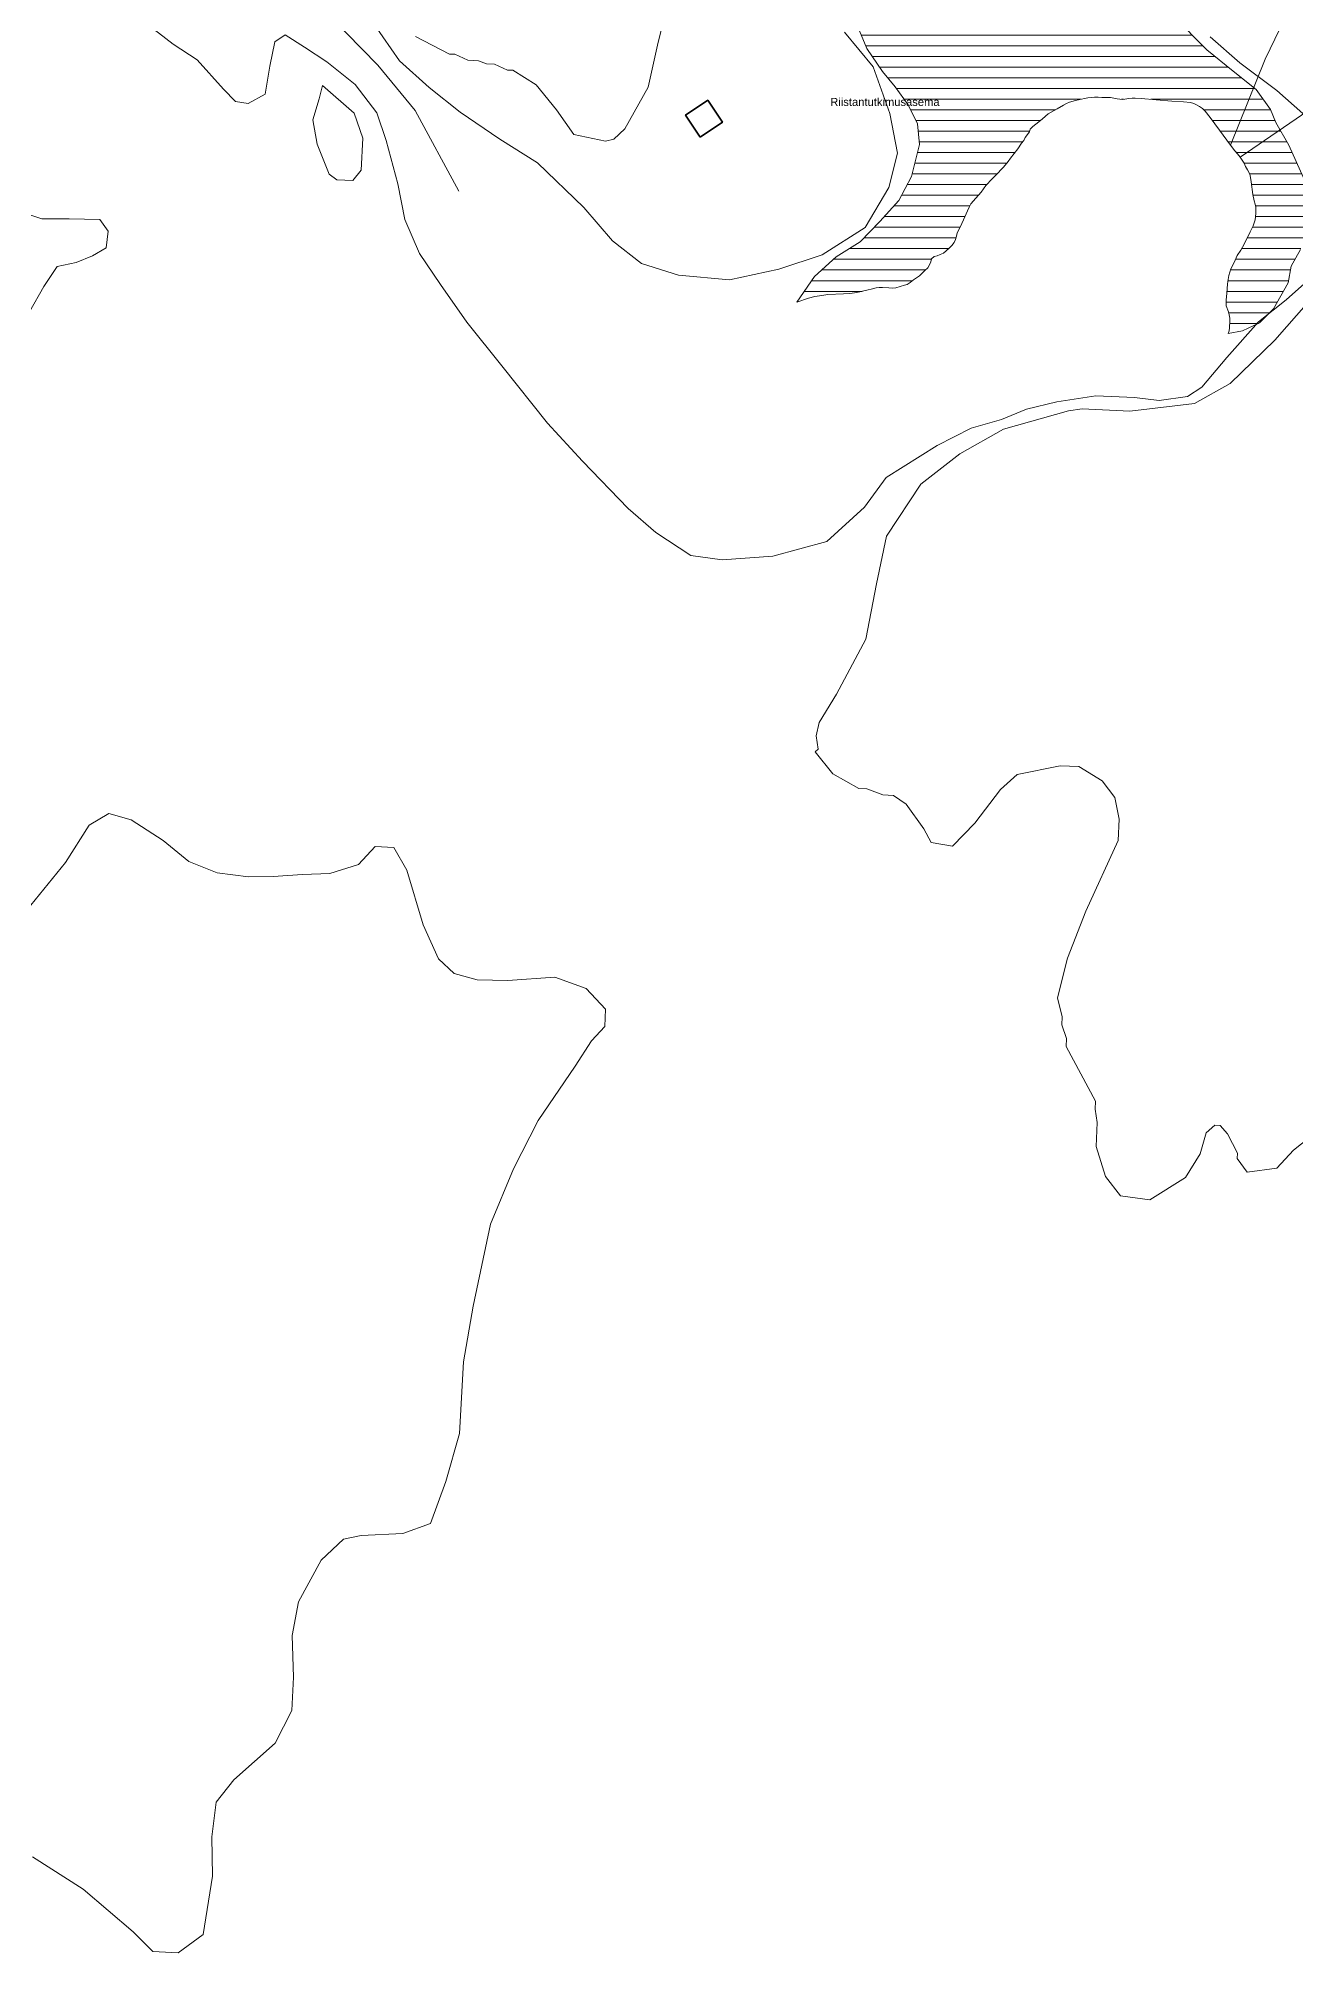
# Model space of a CAD drawing. Header units: millimetres. Extents: x 396621004 to 402046651, y 6785344214 to 6789799943.
# Drawn here: x 399083691 to 399555109, y 6785626718 to 6786344434 of the extents above; entities that cross this region are included whole.
import ezdxf

# ---------------------------------------------------------------- set-up
doc = ezdxf.new("R2010")
doc.units = ezdxf.units.MM
doc.header["$MEASUREMENT"] = 0
for name, color, linetype, lineweight in [('02 Korkeuskayrat_Kynä_nro__2', 8, 'Continuous', 15), ('02 Nimistö_Kynä_nro__41', 7, 'Continuous', 35), ('02 Rakennelmat_Kynä_nro__7', 7, 'Continuous', 35), ('02 Suot_Kynä_nro__101', 252, 'Continuous', 15)]:
    doc.layers.add(name, color=color, linetype=linetype, lineweight=lineweight)
for name, color, linetype, lineweight, true_color in [('02 Maaston rajat_Kynä_nro__82', 7, 'Continuous', 20, 0xaaaaaa), ('02 Suot_Kynä_nro__102', 7, 'Continuous', 15, 0xcccccc), ('02 Vesialueet_Kynä_nro__105', 7, 'Continuous', 15, 0xcae6ff)]:
    doc.layers.add(name, color=color, linetype=linetype, lineweight=lineweight, true_color=true_color)
doc.styles.add('LUOTU_TYYLI_5', font='')
doc.styles.get('LUOTU_TYYLI_5').set_extended_font_data('Arial')

msp = doc.modelspace()

# ---------------------------------------------------------------- hatches: boundary and pattern name
at = {"layer": '02 Suot_Kynä_nro__102', "linetype": 'Continuous', "lineweight": 15, "true_color": 0xcccccc}
h = msp.add_hatch(dxfattribs=at)
h.set_pattern_fill('KAJO___suo', color=254, style=0, pattern_type=2)
h.set_pattern_definition([(0, (1245072124.6, 6788065563.7), (0, 4000), [])])
h.paths.add_polyline_path([(399394333.51, 6786340581.47), (399400179.44, 6786332029.52), (399404913.47, 6786326288.2), (399409841.24, 6786319536.66), (399413252.77, 6786312355.01), (399414120.39, 6786304553.23), (399411045.8, 6786292680.51), (399406353.89, 6786283638.44), (399399210.74, 6786275716.63), (399391823.3, 6786268064.88), (399382793.28, 6786262483.6), (399374672.99, 6786255121.92), (399368043.67, 6786245529.73), (399372457.6, 6786247000.06), (399374841.46, 6786247590.2), (399377435.91, 6786248020.3), (399379735.53, 6786248340.37), (399385573.04, 6786248580.42), (399388007.44, 6786248810.48), (399390585.04, 6786249100.54), (399394274.55, 6786249950.74), (399396447.82, 6786250550.87), (399397829.28, 6786250870.95), (399398966.46, 6786250990.98), (399400179.44, 6786251040.99), (399402580.15, 6786250850.94), (399403927.92, 6786250810.93), (399405140.9, 6786250930.96), (399408409.23, 6786251871.18), (399409495.87, 6786252141.24), (399410624.62, 6786252901.41), (399411846.04, 6786253941.65), (399412966.37, 6786254631.81), (399414010.88, 6786255331.97), (399416091.5, 6786257372.44), (399417169.71, 6786258412.67), (399417826.74, 6786259502.92), (399418273.19, 6786260673.19), (399418500.63, 6786261723.43), (399419561.99, 6786262623.64), (399420648.63, 6786262823.68), (399421827.92, 6786263373.81), (399423007.22, 6786263913.93), (399425138.37, 6786265804.36), (399426208.16, 6786266714.57), (399427084.2, 6786267854.83), (399427522.23, 6786268955.09), (399427909.71, 6786270275.39), (399428221.38, 6786271525.67), (399429409.1, 6786273916.22), (399431043.26, 6786277477.03), (399432079.36, 6786279737.55), (399432677.43, 6786281107.87), (399433351.31, 6786282408.16), (399435221.34, 6786284458.63), (399437184.02, 6786286789.17), (399438060.07, 6786287989.44), (399438944.54, 6786289269.73), (399441336.82, 6786291710.29), (399443501.67, 6786293950.8), (399444588.3, 6786295071.06), (399445514.89, 6786296061.29), (399447325.95, 6786298261.79), (399448210.42, 6786299532.08), (399450897.53, 6786303012.88), (399452270.56, 6786305103.36), (399453138.19, 6786306173.6), (399453643.6, 6786307193.83), (399455311.46, 6786309334.32), (399455606.28, 6786310374.56), (399456532.87, 6786311364.79), (399457670.05, 6786312275), (399460096.02, 6786314135.42), (399461241.63, 6786315185.66), (399462311.41, 6786316095.87), (399465722.94, 6786318026.31), (399468030.99, 6786319326.61), (399469142.9, 6786319946.75), (399470322.19, 6786320426.86), (399472579.7, 6786321167.03), (399474820.36, 6786321627.14), (399475974.38, 6786321887.19), (399477128.41, 6786322087.24), (399479630.19, 6786322307.29), (399481053.77, 6786322337.3), (399482393.11, 6786322227.27), (399483597.68, 6786322207.27), (399484667.47, 6786322267.28), (399485728.83, 6786322247.28), (399488180.08, 6786321767.17), (399489233.02, 6786321617.13), (399490285.96, 6786321527.11), (399492585.59, 6786321847.19), (399493798.57, 6786321957.21), (399494868.36, 6786322017.22), (399497134.29, 6786321907.2), (399502769.64, 6786321387.08), (399508623.99, 6786320846.96), (399513071.61, 6786320566.89), (399515615.52, 6786320366.85), (399516862.2, 6786320046.77), (399517957.26, 6786319536.66), (399519043.9, 6786318886.51), (399520189.5, 6786318086.33), (399521175.05, 6786317086.1), (399523045.08, 6786314735.56), (399526498.72, 6786309984.47), (399530668.37, 6786304393.19), (399532277.27, 6786302282.71), (399533321.78, 6786301132.45), (399534290.49, 6786299922.17), (399535739.34, 6786297601.64), (399536345.83, 6786296351.35), (399537036.56, 6786295161.08), (399537651.48, 6786294040.82), (399537996.84, 6786293020.59), (399538375.9, 6786290580.03), (399538990.82, 6786285908.96), (399539513.08, 6786283528.42), (399539917.41, 6786282288.14), (399540178.54, 6786281127.87), (399540195.39, 6786278717.32), (399539934.26, 6786276326.77), (399539192.99, 6786274116.27), (399538089.5, 6786271855.75), (399535806.73, 6786267284.7), (399534560.04, 6786265034.19), (399533187.01, 6786262943.71), (399532066.68, 6786260413.13), (399530803.15, 6786257952.57), (399530348.28, 6786256712.28), (399530045.03, 6786255532.01), (399529649.13, 6786253291.5), (399529564.89, 6786252231.26), (399529295.34, 6786248840.48), (399529093.17, 6786246299.9), (399529008.94, 6786245249.66), (399529067.9, 6786244179.42), (399529876.56, 6786241908.9), (399530221.93, 6786240818.65), (399530398.82, 6786239528.35), (399530457.78, 6786238458.11), (399530255.62, 6786235917.53), (399530162.96, 6786234787.27), (399529842.87, 6786233707.02), (399535174.96, 6786234797.27), (399541576.85, 6786237747.95), (399546841.55, 6786242999.15), (399552316.85, 6786252751.38), (399553369.79, 6786258962.8), (399556932.94, 6786265304.25), (399562660.95, 6786275046.48), (399562029.18, 6786282588.2), (399557977.46, 6786292060.37), (399552561.13, 6786304343.18), (399547717.6, 6786312845.13), (399545704.38, 6786317696.24), (399540304.89, 6786325227.96), (399531628.66, 6786332159.55), (399521747.85, 6786340151.37), (399509339.99, 6786352784.26), (399498305.16, 6786362586.51), (399489022.43, 6786372548.79), (399475763.79, 6786383211.22), (399464905.86, 6786391513.12), (399450627.98, 6786401715.46), (399439660.54, 6786408016.9), (399427412.72, 6786413618.18), (399415442.88, 6786414448.37), (399406909.85, 6786414108.29), (399396776.34, 6786411597.72), (399391814.88, 6786407326.74), (399388411.77, 6786399224.89), (399386710.22, 6786389792.73), (399386103.72, 6786382561.08), (399386491.21, 6786369768.15), (399388807.68, 6786360886.12), (399390980.95, 6786348753.34)])

# ---------------------------------------------------------------- linework, layer by layer
at = {"layer": '02 Korkeuskayrat_Kynä_nro__2', "color": 8, "linetype": 'Continuous', "lineweight": 15, "flags": 128}
for points in [[(399385968.95, 6786346712.87), (399396700.53, 6786333749.91), (399402984.48, 6786316205.9), (399405873.75, 6786301312.49), (399402588.57, 6786288439.54), (399393718.6, 6786273536.13), (399377528.57, 6786263193.77), (399361288, 6786257862.55), (399342857.31, 6786253881.64), (399323668.51, 6786255682.05), (399309828.64, 6786260023.04), (399298920.17, 6786268484.98), (399288171.74, 6786280957.83), (399270844.54, 6786297701.66), (399256693.01, 6786306553.69), (399241850.74, 6786316686.01), (399230217.85, 6786325938.12), (399219115.63, 6786335920.41), (399206598.26, 6786353964.53)], [(399124350.9, 6786349893.6), (399134290.67, 6786342221.85), (399143312.27, 6786336330.5), (399153117.26, 6786325408), (399157682.82, 6786320706.92), (399162408.42, 6786320016.77), (399168810.3, 6786323497.56), (399170486.58, 6786333949.95), (399172365.03, 6786343132.06), (399176231.43, 6786345722.65), (399183551.48, 6786341161.6), (399191823.39, 6786335560.32), (399202487.58, 6786327098.39), (399210557.32, 6786316495.96), (399214137.33, 6786306083.58), (399218467.02, 6786289879.87), (399221170.97, 6786276496.81), (399226654.69, 6786263753.9), (399234429.61, 6786252161.24), (399244360.96, 6786237978), (399257451.13, 6786221654.26), (399274584.59, 6786200159.35), (399287750.57, 6786185836.07), (399304791.37, 6786168102.01), (399315177.59, 6786159149.96), (399328343.57, 6786150588.01), (399340035.43, 6786148847.61), (399359106.3, 6786150307.94), (399379356.47, 6786155719.18), (399393398.5, 6786168652.14), (399401619.87, 6786179824.69), (399420631.78, 6786191797.43), (399433410.28, 6786198268.91), (399444798.89, 6786201549.66), (399454216.4, 6786205410.55), (399465596.59, 6786208191.18), (399480194.57, 6786210331.67), (399494691.47, 6786209721.53), (399503898.39, 6786208591.28), (399514478.34, 6786210151.63), (399519877.83, 6786213682.44), (399529337.45, 6786224804.98), (399541147.25, 6786238078.02), (399551499.77, 6786246409.93), (399562930.5, 6786256442.22)], [(399317342.43, 6786347893.14), (399316121.02, 6786342942.01), (399312338.86, 6786326098.16), (399303612.08, 6786310484.59), (399299434.01, 6786306673.71), (399296393.11, 6786305803.52), (399284499.09, 6786308354.1), (399277911.88, 6786317666.23), (399270339.13, 6786327028.37), (399261578.66, 6786332439.61), (399259573.86, 6786332529.63), (399254671.36, 6786334750.14), (399251672.58, 6786334890.17), (399248724.35, 6786336030.43), (399244731.59, 6786336210.47), (399239829.1, 6786338440.98), (399237824.3, 6786338531), (399225113.19, 6786345122.51)], [(399561018.36, 6786313355.24), (399547978.73, 6786324917.89), (399534147.29, 6786335260.25), (399523036.65, 6786344982.48)], [(399080363.22, 6786241828.88), (399085754.28, 6786251371.06), (399090825.25, 6786258912.79), (399097892.59, 6786260373.12), (399103999.65, 6786262873.69), (399109129.58, 6786265914.39), (399109887.7, 6786272135.81), (399106813.11, 6786276526.82), (399095314.99, 6786276756.87), (399085046.7, 6786276686.85), (399074930.04, 6786280107.64)], [(399559931.72, 6786245649.75), (399547254.31, 6786231216.45), (399530491.48, 6786214972.74), (399517140.18, 6786207571.04), (399492973.07, 6786204680.38), (399474997.25, 6786205500.57), (399469951.56, 6786204730.39), (399445607.55, 6786197838.82), (399429164.82, 6786188586.7), (399414625.8, 6786177244.1), (399401720.95, 6786157809.66), (399397905.09, 6786139965.58), (399393937.61, 6786119120.81), (399382987.02, 6786098606.11), (399376492.47, 6786087883.66), (399375262.64, 6786082942.53), (399376029.18, 6786077901.38), (399374984.66, 6786076941.16), (399381613.98, 6786068629.26), (399391368.43, 6786063178.01), (399394367.21, 6786063037.98), (399400272.1, 6786060767.46), (399404264.86, 6786060587.42), (399409125.24, 6786057356.68), (399415704.01, 6786048044.55), (399418475.36, 6786042913.37), (399426418.75, 6786041543.06), (399434825.43, 6786050165.03), (399444411.41, 6786062747.91), (399450678.52, 6786068459.22), (399466851.7, 6786071729.96), (399473843.23, 6786071399.89), (399482603.7, 6786065998.65), (399487320.88, 6786059777.23), (399488955.04, 6786051685.38), (399488584.41, 6786043693.55), (399476361.86, 6786017227.5), (399469538.8, 6785999523.45), (399465857.72, 6785984670.05), (399467534, 6785977588.43), (399467390.8, 6785974587.74), (399469159.74, 6785969506.58), (399469024.97, 6785966505.89), (399480093.49, 6785945971.19), (399479958.71, 6785942980.51), (399480725.25, 6785937939.36), (399480312.5, 6785928947.3), (399483808.27, 6785917774.74), (399489477.3, 6785910503.08), (399500427.89, 6785909002.74), (399513821.31, 6785917394.66), (399519229.22, 6785926156.66), (399521596.23, 6785934058.47), (399524729.78, 6785936919.12), (399526726.16, 6785936829.1), (399529590.16, 6785933688.38), (399533262.82, 6785926516.74), (399533170.16, 6785924516.29), (399536935.48, 6785919335.1), (399548020.85, 6785920835.44), (399554338.5, 6785927546.98), (399562652.52, 6785934178.5)], [(399081542.51, 6785662666.38), (399100478.61, 6785650483.59), (399119229.4, 6785634549.95), (399126633.68, 6785627178.26), (399136118.58, 6785626718.16), (399145460.27, 6785633529.71), (399149023.43, 6785655384.71), (399148737.03, 6785670178.1), (399150362.77, 6785683121.06), (399157025.78, 6785691562.99), (399172457.69, 6785705336.14), (399178809.03, 6785717548.94), (399179407.1, 6785730041.79), (399178910.12, 6785745585.35), (399181277.13, 6785758248.25), (399189784.9, 6785773861.82), (399198174.73, 6785781713.62), (399204753.51, 6785783153.94), (399220303.35, 6785783894.11), (399230748.53, 6785787644.97), (399236518.65, 6785803398.58), (399241640.16, 6785821422.7), (399243063.73, 6785848228.83), (399246677.43, 6785869103.61), (399253197.24, 6785899870.65), (399261806.09, 6785920545.38), (399271063.55, 6785938679.53), (399284920.26, 6785959134.21), (399291069.44, 6785968636.38), (399296039.32, 6785973937.59), (399296308.88, 6785980439.08), (399289123.6, 6785988250.87), (399277288.54, 6785992501.84), (399259717.06, 6785991231.55), (399248210.51, 6785991461.6), (399239551.12, 6785993832.14), (399233772.58, 6785999323.4), (399228044.58, 6786012086.32), (399221878.55, 6786032621.02), (399216976.06, 6786041092.96), (399209984.52, 6786041383.02), (399203700.57, 6786034631.48), (399193053.23, 6786031320.72), (399182776.52, 6786031000.65), (399171733.27, 6786030210.47), (399162467.38, 6786030100.44), (399150775.52, 6786031590.78), (399140187.14, 6786035791.74), (399130500.08, 6786043703.55), (399118555.51, 6786051465.33), (399110148.83, 6786053815.87), (399102710.85, 6786049374.85), (399093874.57, 6786035471.67), (399080952.87, 6786019488.01)]]:
    msp.add_lwpolyline(points, dxfattribs=at)
msp.add_lwpolyline([(399201611.53, 6786291140.16), (399204795.63, 6786295001.04), (399205343.16, 6786306983.79), (399202150.64, 6786316315.92), (399190231.34, 6786326698.3), (399189001.51, 6786321747.16), (399186634.5, 6786313855.36), (399188226.54, 6786304773.28), (399192716.28, 6786293550.71), (399195622.4, 6786291410.22)], close=True, dxfattribs=at)
at = {"layer": '02 Maaston rajat_Kynä_nro__82', "color": 253, "linetype": 'Continuous', "lineweight": 20, "true_color": 0xaaaaaa, "flags": 128}
for points in [[(399509339.99, 6786352784.26), (399521747.85, 6786340151.37), (399531628.66, 6786332159.55), (399540304.89, 6786325227.96), (399545704.38, 6786317696.24), (399547717.6, 6786312845.13), (399552561.13, 6786304343.18), (399557977.46, 6786292060.37)], [(399368043.67, 6786245529.73), (399374672.99, 6786255121.92), (399382793.28, 6786262483.6), (399391823.3, 6786268064.88), (399399210.74, 6786275716.63), (399406353.89, 6786283638.44), (399411045.8, 6786292680.51), (399414120.39, 6786304553.23), (399413252.77, 6786312355.01), (399409841.24, 6786319536.66), (399404913.47, 6786326288.2), (399400179.44, 6786332029.52), (399394333.51, 6786340581.47), (399390980.95, 6786348753.34)], [(399556932.94, 6786265304.25), (399553369.79, 6786258962.8), (399552316.85, 6786252751.38), (399546841.55, 6786242999.15), (399541576.85, 6786237747.95), (399535174.96, 6786234797.27), (399529842.87, 6786233707.02)]]:
    msp.add_lwpolyline(points, dxfattribs=at)
at = {"layer": '02 Rakennelmat_Kynä_nro__7', "color": 7, "linetype": 'Continuous', "lineweight": 35, "flags": 128}
msp.add_lwpolyline([(399331822.49, 6786307393.88), (399340170.21, 6786312935.15), (399334678.06, 6786321187.03), (399326338.77, 6786315645.77)], close=True, dxfattribs=at)
at = {"layer": '02 Suot_Kynä_nro__101', "color": 252, "linetype": 'Continuous', "lineweight": 15, "flags": 128}
for points in [[(399509339.99, 6786352784.26), (399521747.85, 6786340151.37), (399531628.66, 6786332159.55), (399540304.89, 6786325227.96), (399545704.38, 6786317696.24), (399547717.6, 6786312845.13), (399552561.13, 6786304343.18), (399557977.46, 6786292060.37)], [(399556932.94, 6786265304.25), (399553369.79, 6786258962.8), (399552316.85, 6786252751.38), (399546841.55, 6786242999.15), (399541576.85, 6786237747.95), (399535174.96, 6786234797.27), (399529842.87, 6786233707.02), (399530162.96, 6786234787.27), (399530255.62, 6786235917.53), (399530457.78, 6786238458.11), (399530398.82, 6786239528.35), (399530221.93, 6786240818.65), (399529876.56, 6786241908.9), (399529067.9, 6786244179.42), (399529008.94, 6786245249.66), (399529093.17, 6786246299.9), (399529295.34, 6786248840.48), (399529564.89, 6786252231.26), (399529649.13, 6786253291.5), (399530045.03, 6786255532.01), (399530348.28, 6786256712.28), (399530803.15, 6786257952.57), (399532066.68, 6786260413.13), (399533187.01, 6786262943.71), (399534560.04, 6786265034.19), (399535806.73, 6786267284.7), (399538089.5, 6786271855.75), (399539192.99, 6786274116.27), (399539934.26, 6786276326.77), (399540195.39, 6786278717.32), (399540178.54, 6786281127.87), (399539917.41, 6786282288.14), (399539513.08, 6786283528.42), (399538990.82, 6786285908.96), (399538375.9, 6786290580.03), (399537996.84, 6786293020.59), (399537651.48, 6786294040.82), (399537036.56, 6786295161.08), (399536345.83, 6786296351.35), (399535739.34, 6786297601.64), (399534290.49, 6786299922.17), (399533321.78, 6786301132.45), (399532277.27, 6786302282.71), (399530668.37, 6786304393.19), (399526498.72, 6786309984.47), (399523045.08, 6786314735.56), (399521175.05, 6786317086.1), (399520189.5, 6786318086.33), (399519043.9, 6786318886.51), (399517957.26, 6786319536.66), (399516862.2, 6786320046.77), (399515615.52, 6786320366.85), (399513071.61, 6786320566.89), (399508623.99, 6786320846.96), (399502769.64, 6786321387.08), (399497134.29, 6786321907.2), (399494868.36, 6786322017.22), (399493798.57, 6786321957.21), (399492585.59, 6786321847.19), (399490285.96, 6786321527.11), (399489233.02, 6786321617.13), (399488180.08, 6786321767.17), (399485728.83, 6786322247.28), (399484667.47, 6786322267.28), (399483597.68, 6786322207.27), (399482393.11, 6786322227.27), (399481053.77, 6786322337.3), (399479630.19, 6786322307.29), (399477128.41, 6786322087.24), (399475974.38, 6786321887.19), (399474820.36, 6786321627.14), (399472579.7, 6786321167.03), (399470322.19, 6786320426.86), (399469142.9, 6786319946.75), (399468030.99, 6786319326.61), (399465722.94, 6786318026.31), (399462311.41, 6786316095.87), (399461241.63, 6786315185.66), (399460096.02, 6786314135.42), (399457670.05, 6786312275), (399456532.87, 6786311364.79), (399455606.28, 6786310374.56), (399455311.46, 6786309334.32), (399453643.6, 6786307193.83), (399453138.19, 6786306173.6), (399452270.56, 6786305103.36), (399450897.53, 6786303012.88), (399448210.42, 6786299532.08), (399447325.95, 6786298261.79), (399445514.89, 6786296061.29), (399444588.3, 6786295071.06), (399443501.67, 6786293950.8), (399441336.82, 6786291710.29), (399438944.54, 6786289269.73), (399438060.07, 6786287989.44), (399437184.02, 6786286789.17), (399435221.34, 6786284458.63), (399433351.31, 6786282408.16), (399432677.43, 6786281107.87), (399432079.36, 6786279737.55), (399431043.26, 6786277477.03), (399429409.1, 6786273916.22), (399428221.38, 6786271525.67), (399427909.71, 6786270275.39), (399427522.23, 6786268955.09), (399427084.2, 6786267854.83), (399426208.16, 6786266714.57), (399425138.37, 6786265804.36), (399423007.22, 6786263913.93), (399421827.92, 6786263373.81), (399420648.63, 6786262823.68), (399419561.99, 6786262623.64), (399418500.63, 6786261723.43), (399418273.19, 6786260673.19), (399417826.74, 6786259502.92), (399417169.71, 6786258412.67), (399416091.5, 6786257372.44), (399414010.88, 6786255331.97), (399412966.37, 6786254631.81), (399411846.04, 6786253941.65), (399410624.62, 6786252901.41), (399409495.87, 6786252141.24), (399408409.23, 6786251871.18), (399405140.9, 6786250930.96), (399403927.92, 6786250810.93), (399402580.15, 6786250850.94), (399400179.44, 6786251040.99), (399398966.46, 6786250990.98), (399397829.28, 6786250870.95), (399396447.82, 6786250550.87), (399394274.55, 6786249950.74), (399390585.04, 6786249100.54), (399388007.44, 6786248810.48), (399385573.04, 6786248580.42), (399379735.53, 6786248340.37), (399377435.91, 6786248020.3), (399374841.46, 6786247590.2), (399372457.6, 6786247000.06), (399368043.67, 6786245529.73), (399374672.99, 6786255121.92), (399382793.28, 6786262483.6), (399391823.3, 6786268064.88), (399399210.74, 6786275716.63), (399406353.89, 6786283638.44), (399411045.8, 6786292680.51), (399414120.39, 6786304553.23), (399413252.77, 6786312355.01), (399409841.24, 6786319536.66), (399404913.47, 6786326288.2), (399400179.44, 6786332029.52), (399394333.51, 6786340581.47), (399390980.95, 6786348753.34)]]:
    msp.add_lwpolyline(points, dxfattribs=at)
at = {"layer": '02 Vesialueet_Kynä_nro__105', "color": 254, "linetype": 'Continuous', "lineweight": 15, "true_color": 0xcae6ff, "flags": 128}
for points in [[(399530668.37, 6786304393.19), (399543606.92, 6786336660.57), (399552771.72, 6786355454.87), (399561582.73, 6786378750.2), (399564968.99, 6786383741.35), (399592640.29, 6786406736.61), (399603885.71, 6786415928.71), (399606833.95, 6786418249.24), (399612764.11, 6786419619.55), (399616849.52, 6786420999.87), (399621945.76, 6786420729.81), (399626856.68, 6786421830.06), (399628254.99, 6786425060.8), (399625896.4, 6786465860.13), (399615198.51, 6786480483.48), (399608737.66, 6786484834.47), (399604382.7, 6786486314.81)], [(399241303.22, 6786287169.25), (399224986.83, 6786317326.15), (399211003.77, 6786334340.04), (399181403.48, 6786364676.98), (399137533.73, 6786404025.99), (399090909.48, 6786399855.03)], [(399704319.48, 6786363496.71), (399651891.42, 6786392003.24), (399644520.83, 6786392233.29), (399636341.58, 6786389342.63), (399595024.15, 6786355574.9), (399593996.48, 6786345352.56), (399590820.81, 6786340211.39), (399584410.5, 6786333769.91), (399575447.87, 6786328158.63), (399564396.19, 6786320456.87), (399534290.49, 6786299922.17)]]:
    msp.add_lwpolyline(points, dxfattribs=at)

# ---------------------------------------------------------------- texts
at = {"layer": '02 Nimistö_Kynä_nro__41', "color": 7, "linetype": 'Continuous', "lineweight": 35, "insert": (399380608.07, 6786319030.11), "char_height": 3000, "attachment_point": 7, "style": 'LUOTU_TYYLI_5'}
msp.add_mtext('\\A1;{\\pql;\\fArial|b0|i0|c0|p34;Riistantutkimusasema}', dxfattribs=at)

doc.saveas('drawing.dxf')
